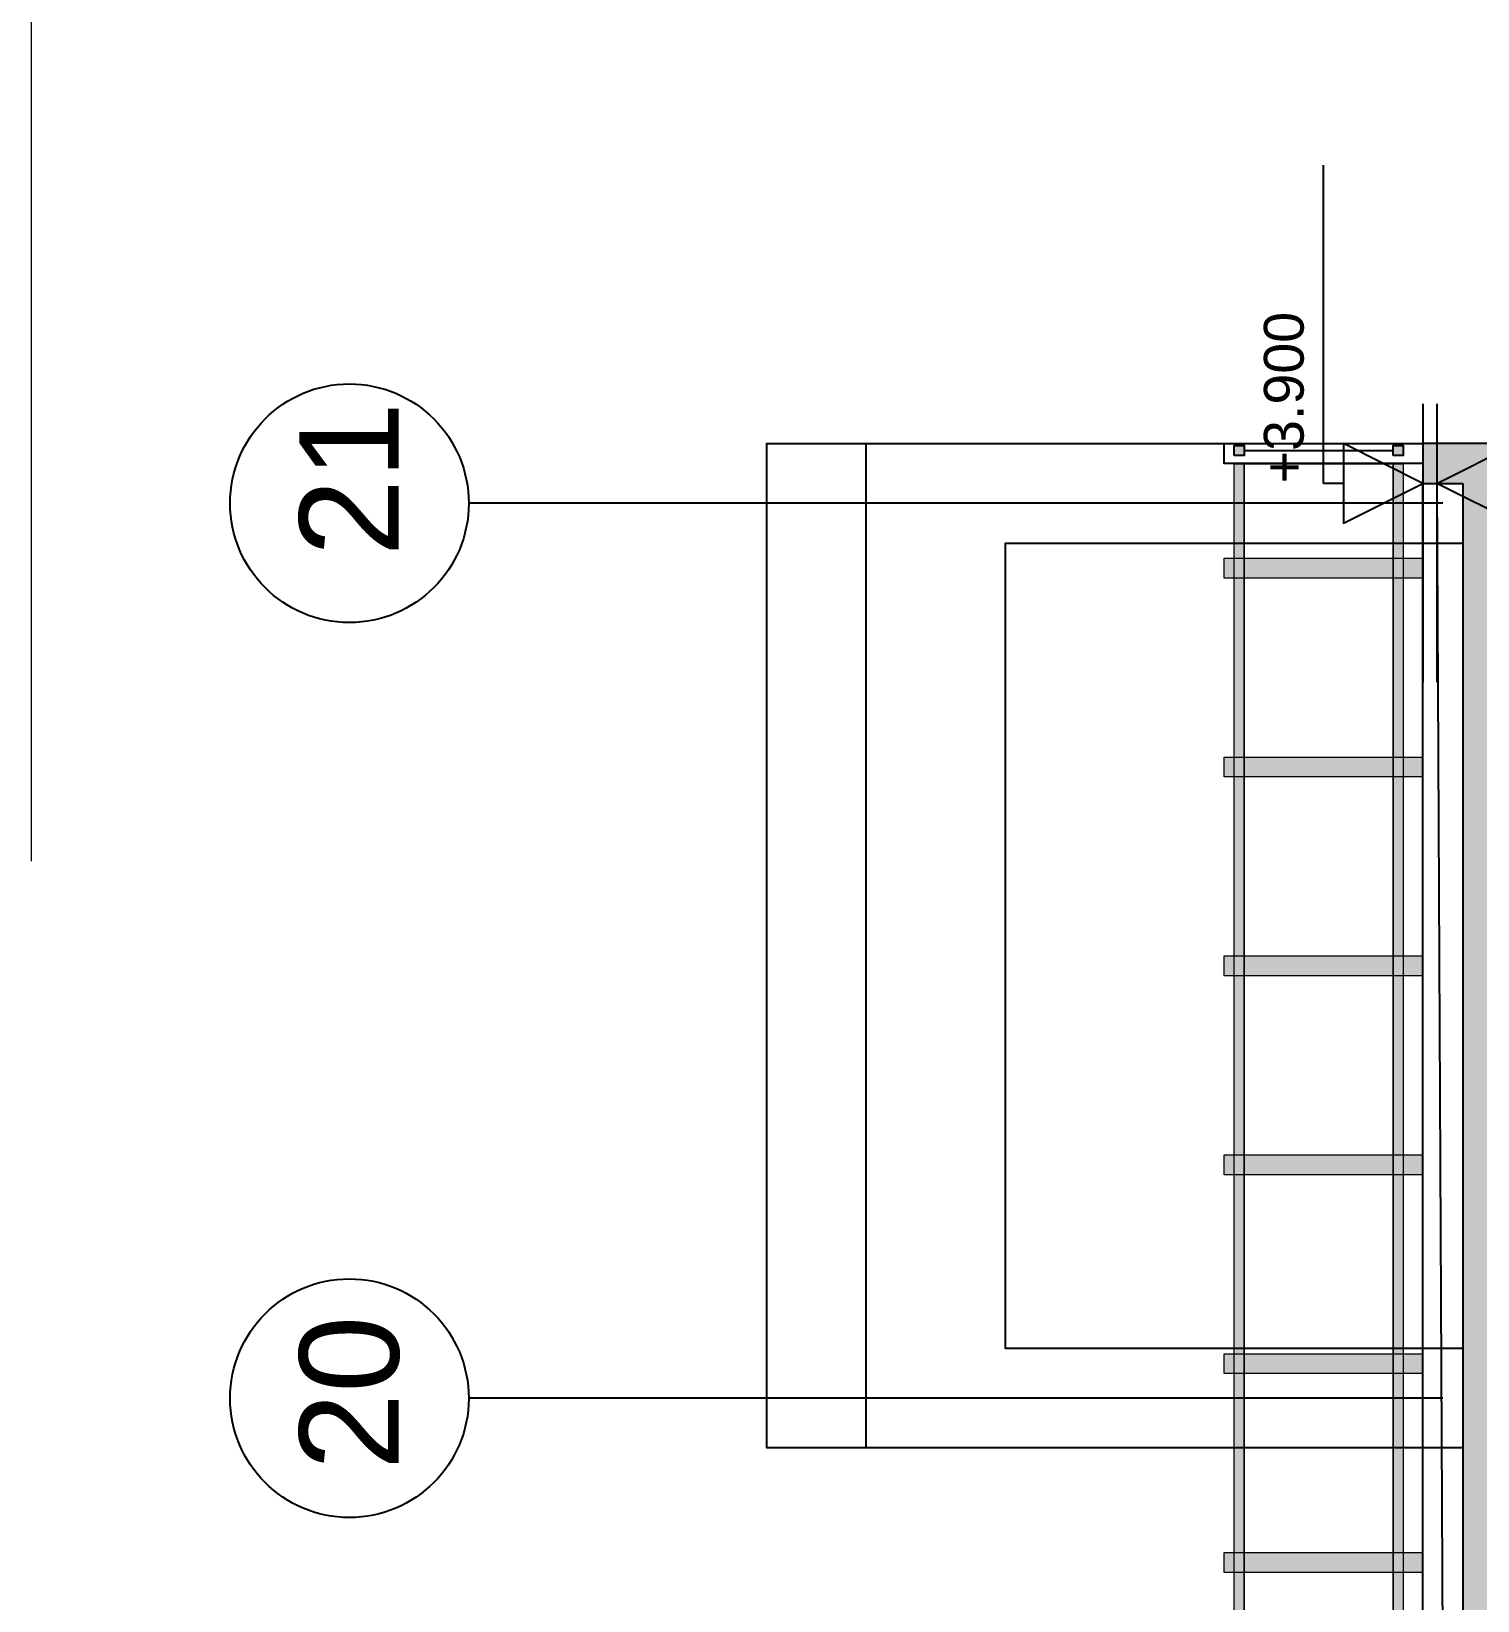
# Model space of a CAD drawing. Header units: millimetres. Extents: x -379292 to 1221486, y 92049 to 447512.
# Drawn here: x -40424 to -33149, y 239601 to 247492 of the extents above; entities that cross this region are included whole.
import ezdxf
from ezdxf.enums import TextEntityAlignment as Align

# ---------------------------------------------------------------- set-up
doc = ezdxf.new("R2010")
doc.units = ezdxf.units.MM
doc.linetypes.add('CENTER', pattern=[2, 1.25, -0.25, 0.25, -0.25])
doc.linetypes.add('HIDDENX2', pattern=[0.75, 0.5, -0.25])
for name, color, linetype, lineweight in [('01_BORDER', 122, 'Continuous', 9), ('05_VIEW 1', 8, 'Continuous', 9), ('1-MIMARI', 8, 'Continuous', 9)]:
    doc.layers.add(name, color=color, linetype=linetype, lineweight=lineweight)
for name, color, linetype in [('05_AXIS', 211, 'CENTER'), ('05_AXIS NAME', 7, 'Continuous'), ('05_CONCRETE', 6, 'Continuous'), ('05_CONCRETE VIEW', 142, 'Continuous'), ('05_HANDRAIL', 153, 'Continuous'), ('05_HATCH CONCRETE', 141, 'Continuous'), ('05_SECTION LEVEL', 2, 'Continuous'), ('05_SLOPE', 91, 'Continuous')]:
    doc.layers.add(name, color=color, linetype=linetype)
doc.styles.add('YAZI-3', font='arial.ttf', dxfattribs={"height": 3})
doc.styles.add('YAZI-5', font='arial.ttf', dxfattribs={"height": 5})

# ---------------------------------------------------------------- blocks, each defined once
blk = doc.blocks.new('AWAKS ADI')
at = {"layer": '05_AXIS NAME', "color": 2}
blk.add_circle((0, 0), 6, dxfattribs=at)
at = {"layer": '05_AXIS NAME', "style": 'YAZI-5'}
blk.add_attdef('AKSADI', text='', height=5, dxfattribs=at).set_placement((0, 0), align=Align.MIDDLE_CENTER)
blk = doc.blocks.new('202_KorkulukGorDikme')
at = {"ltscale": 25}
h = blk.add_hatch(color=253, dxfattribs=at)
h.dxf.hatch_style = 1
h.paths.add_polyline_path([(-50, 0), (-50, 1000), (50, 1000), (50, 0)])
at = {"color": 0, "linetype": 'ByBlock', "ltscale": 25}
blk.add_lwpolyline([(-50, 0), (-50, 1000), (50, 1000), (50, 0)], close=True, dxfattribs=at)
blk = doc.blocks.new('*U1072')
at = {"ltscale": 25}
h = blk.add_hatch(color=253, dxfattribs=at)
h.dxf.hatch_style = 1
h.paths.add_polyline_path([(100, 950), (14150, 950), (14150, 900), (100, 900)])
h = blk.add_hatch(color=253, dxfattribs=at)
h.dxf.hatch_style = 1
h.paths.add_polyline_path([(100, 150), (14150, 150), (14150, 100), (100, 100)])
at = {"color": 0, "linetype": 'ByBlock', "ltscale": 25}
for points in [[(100, 950), (14150, 950), (14150, 900), (100, 900)], [(100, 150), (14150, 150), (14150, 100), (100, 100)]]:
    blk.add_lwpolyline(points, close=True, dxfattribs=at)
at = {"color": 0}
blk.add_lwpolyline([(100, 900), (14150, 900), (14150, 150), (100, 150)], close=True, dxfattribs=at)
at = {"ltscale": 25}
for p in [(8625, 0), (9625, 0), (10625, 0), (11625, 0), (12625, 0), (13625, 0), (14200, 0)]:
    blk.add_blockref('202_KorkulukGorDikme', p, dxfattribs=at)
blk = doc.blocks.new('202_KorkulukKesıt')
blk.add_wipeout([(0, 1000), (100, 1000), (100, 0), (0, 0)])
at = {"layer": '05_HANDRAIL', "ltscale": 25}
h = blk.add_hatch(color=253, dxfattribs=at)
h.dxf.hatch_style = 1
h.paths.add_polyline_path([(60, 950), (10, 950), (10, 900), (60, 900)])
h.paths.add_polyline_path([(60, 150), (10, 150), (10, 100), (60, 100)])
at = {"color": 251, "ltscale": 25}
for points in [[(100, 0), (100, 1000), (0, 1000), (0, 0)], [(35, 900), (35, 150)]]:
    blk.add_lwpolyline(points, dxfattribs=at)
at = {"ltscale": 25}
for points in [[(60, 950), (10, 950), (10, 900), (60, 900)], [(60, 150), (10, 150), (10, 100), (60, 100)]]:
    blk.add_lwpolyline(points, close=True, dxfattribs=at)
blk = doc.blocks.new('1KESIT KOT1')
at = {"layer": '05_SECTION LEVEL', "color": 2}
for p, q in [((10, 4), (10, 5)), ((10, 5), (26, 5)), ((14, 0), (0, 0))]:
    blk.add_line(p, q, dxfattribs=at)
blk.add_lwpolyline([(10, 0), (12, 4), (8, 4)], close=True, dxfattribs=at)
at = {"layer": '05_SECTION LEVEL', "style": 'YAZI-3'}
blk.add_attdef('+00.000', (10, 6), '', height=2, dxfattribs=at)
blk = doc.blocks.new('A$C6a8db8d0')
at = {"layer": '05_HATCH CONCRETE', "ltscale": 25}
h = blk.add_hatch(dxfattribs=at)
h.set_pattern_fill('ANSI33', color=256, scale=1.5, angle=180, style=0)
h.set_pattern_definition([(225, (-88179.537, -273658.197), (6.7351921, -6.7351921), []), (225, (-88186.273, -273658.197), (6.7351921, -6.7351921), [4.7625, -2.38125])])
h.paths.add_polyline_path([(5815, 1180), (5795, 1180), (5795, 1160), (-1895, 1160), (-1895, 1080), (-1845, 1080), (-1845, 1145), (-1635, 1145), (-1635, 1090), (-1595, 1090), (-1595, 1145), (-1335, 1145), (-1335, 1090), (-1295, 1090), (-1295, 1145), (-1090, 1145), (-1090, 1080), (-1040, 1080), (-1040, 1145), (-835, 1145), (-835, 1090), (-795, 1090), (-795, 1145), (-535, 1145), (-535, 1090), (-495, 1090), (-495, 1145), (-290, 1145), (-290, 1080), (-240, 1080), (-240, 1145), (-35, 1145), (-35, 1090), (5, 1090), (5, 1145), (265, 1145), (265, 1090), (305, 1090), (305, 1145), (510, 1145), (510, 1080), (560, 1080), (560, 1145), (765, 1145), (765, 1090), (805, 1090), (805, 1145), (1065, 1145), (1065, 1090), (1105, 1090), (1105, 1145), (1310, 1145), (1310, 1080), (1360, 1080), (1360, 1145), (1565, 1145), (1565, 1090), (1605, 1090), (1605, 1145), (1865, 1145), (1865, 1090), (1905, 1090), (1905, 1145), (2110, 1145), (2110, 1080), (2160, 1080), (2160, 1145), (2365, 1145), (2365, 1090), (2405, 1090), (2405, 1145), (2665, 1145), (2665, 1090), (2705, 1090), (2705, 1145), (2910, 1145), (2910, 1080), (2960, 1080), (2960, 1145), (3165, 1145), (3165, 1090), (3205, 1090), (3205, 1145), (3465, 1145), (3465, 1090), (3505, 1090), (3505, 1145), (3710, 1145), (3710, 1080), (3760, 1080), (3760, 1145), (3965, 1145), (3965, 1090), (4005, 1090), (4005, 1145), (4265, 1145), (4265, 1090), (4305, 1090), (4305, 1145), (4510, 1145), (4510, 1080), (4560, 1080), (4560, 1145), (4765, 1145), (4765, 1090), (4805, 1090), (4805, 1145), (5065, 1145), (5065, 1090), (5105, 1090), (5105, 1145), (5310, 1145), (5310, 1080), (5360, 1080), (5360, 1145), (5540, 1145), (5540, 1090), (5580, 1090), (5580, 1145), (5765, 1145), (5765, 1080), (5815, 1080)])
at = {"layer": '01_BORDER', "linetype": 'HIDDENX2', "ltscale": 2500}
blk.add_lwpolyline([(9395, 0), (-9395, 0), (-9395, 1880), (9395, 1880)], close=True, dxfattribs=at)
at = {"layer": '05_AXIS', "ltscale": 500}
for p, q in [((5335, 170), (5335, 1660)), ((5785, 170), (5785, 1660))]:
    blk.add_line(p, q, dxfattribs=at)
at = {"layer": '05_CONCRETE'}
blk.add_lwpolyline([(5105, 1145), (5310, 1145), (5310, 1080), (5360, 1080), (5360, 1145), (5540, 1145), (5540, 1090), (5580, 1090), (5580, 1145), (5765, 1145), (5765, 1080), (5815, 1080), (5815, 1180), (5795, 1180), (5795, 1160), (-1895, 1160)], dxfattribs=at)
at = {"layer": '05_CONCRETE VIEW', "ltscale": 20, "flags": 128}
blk.add_lwpolyline([(5310, 1160), (5310, 1510), (5815, 1510), (5815, 1180)], dxfattribs=at)
at = {"layer": '05_CONCRETE VIEW', "color": 252, "ltscale": 20, "flags": 128}
for points in [[(5310, 1460), (5815, 1460)], [(5360, 1160), (5360, 1390), (5765, 1390), (5765, 1160)]]:
    blk.add_lwpolyline(points, dxfattribs=at)
at = {"layer": '05_CONCRETE VIEW', "ltscale": 25}
blk.add_lwpolyline([(-8655, 1180), (5795, 1180)], dxfattribs=at)
at = {"layer": '05_SLOPE', "ltscale": 25}
blk.add_lwpolyline([(5795, 1173), (4153.5, 1165)], dxfattribs=at)
at = {"layer": '05_AXIS NAME'}
ref = blk.add_blockref('AWAKS ADI', (5335, 1720), dxfattribs=dict(at, xscale=10, yscale=10, zscale=10))
ref.add_attrib('AKSADI', '20', dxfattribs={"height": 50, "style": 'YAZI-5'}).set_placement((5337.69, 1720.2), align=Align.MIDDLE_CENTER)
ref = blk.add_blockref('AWAKS ADI', (5785, 1720), dxfattribs=dict(at, xscale=10, yscale=10, zscale=10))
ref.add_attrib('AKSADI', '21', dxfattribs={"height": 50, "style": 'YAZI-5'}).set_placement((5797.18, 1720.2), align=Align.MIDDLE_CENTER)
at = {"layer": '05_SECTION LEVEL', "color": 7}
ref = blk.add_blockref('1KESIT KOT1', (5695, 1173), dxfattribs=dict(at, xscale=-10, yscale=10, zscale=10, rotation=180))
ref.add_attrib('+00.000', '+3.830', (5708.55, 1093.27), dxfattribs={"height": 20, "style": 'YAZI-3'})
at = {"layer": '05_VIEW 1', "ltscale": 25, "xscale": 0.1, "yscale": 0.1, "zscale": 0.1}
blk.add_blockref('*U1072', (4389.89, 1180), dxfattribs=at)
at = {"layer": '05_HANDRAIL', "color": 4, "ltscale": 25, "xscale": -0.1, "yscale": 0.1, "zscale": 0.1}
blk.add_blockref('202_KorkulukKesıt', (5815, 1180), dxfattribs=at)
at = {"layer": '05_SECTION LEVEL', "color": 7, "xscale": 10, "yscale": 10, "zscale": 10}
blk.add_blockref('1KESIT KOT1', (5695, 1180), dxfattribs=at).add_auto_attribs({'+00.000': '+3.900'})

msp = doc.modelspace()

# ---------------------------------------------------------------- block references
at = {"layer": '1-MIMARI', "ltscale": 25, "xscale": 10, "yscale": 10, "zscale": 10, "rotation": 90}
msp.add_blockref('A$C6a8db8d0', (-21624.5, 187268.8), dxfattribs=at)

doc.saveas('drawing.dxf')
